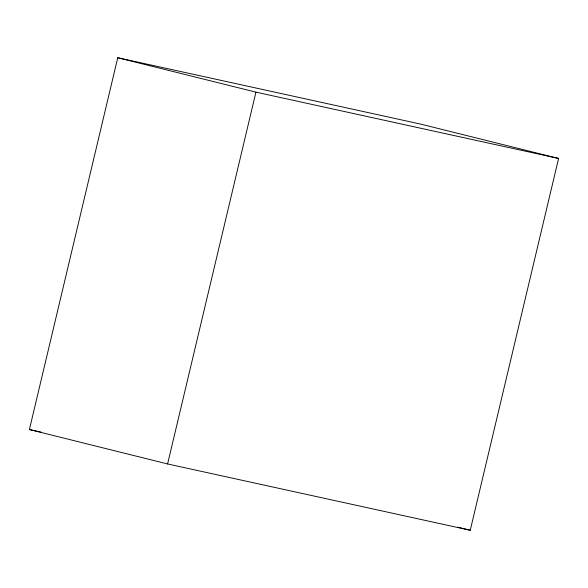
<?xml version="1.0" encoding="UTF-8"?>
<svg xmlns="http://www.w3.org/2000/svg" width="588" height="588" viewBox="0 0 588 588"><rect width="100%" height="100%" fill="white"/><g stroke="black" fill="none" stroke-linecap="round" stroke-linejoin="round"><path stroke-width="0.88" d="M29.4 429.541L117.754 57.734L420.413 124.046L558.6 158.459L470.246 530.266L167.587 463.954L29.4 429.541L41.042 432.092M167.587 463.954L255.942 92.147L558.6 158.459M117.754 57.734L255.942 92.147M457.846 527.179L470.246 530.266"/></g></svg>
